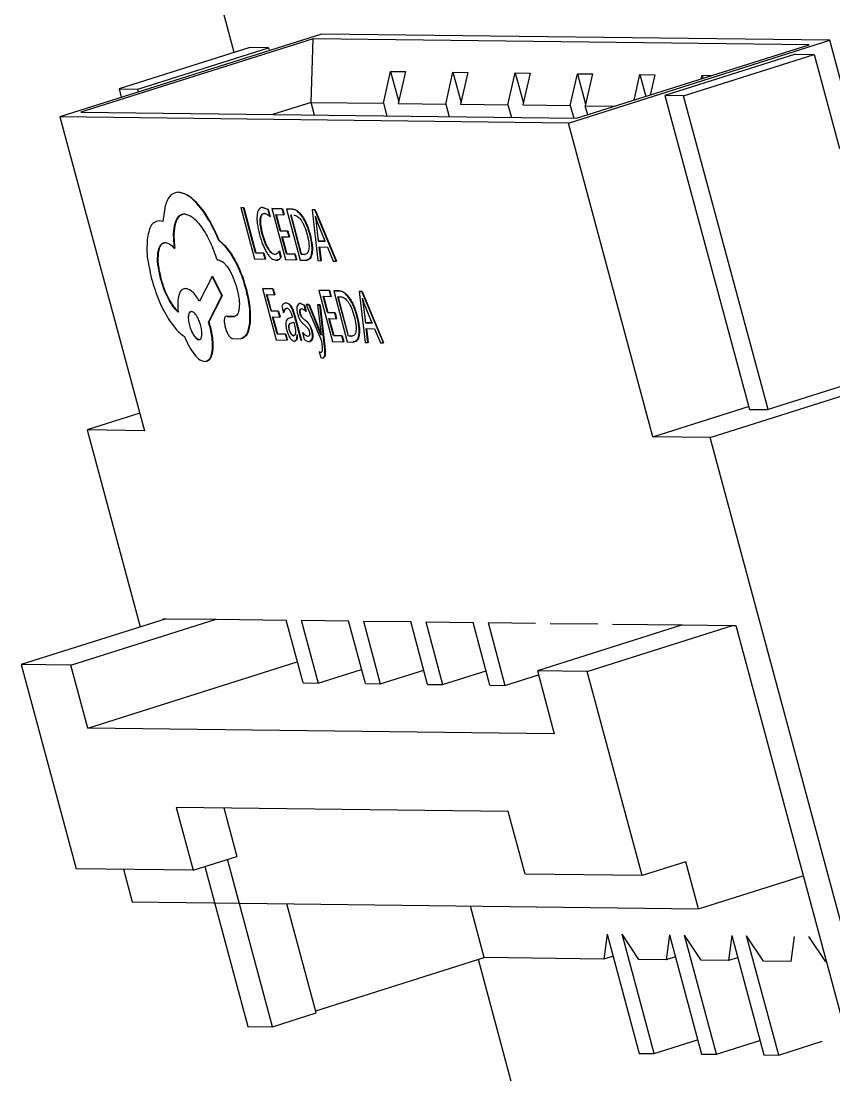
# Model space of a CAD drawing. Header units: millimetres. Extents: x 15 to 1184, y 5 to 836.
# Drawn here: x 780.755 to 783.24, y 644.748 to 647.97 of the extents above; entities that cross this region are included whole.
import ezdxf

# ---------------------------------------------------------------- set-up
doc = ezdxf.new("R2010")
doc.units = ezdxf.units.MM
doc.layers.get('0').update_dxf_attribs({"lineweight": 18})

msp = doc.modelspace()

# ---------------------------------------------------------------- linework, layer by layer
at = {"color": 7, "linetype": 'Continuous', "lineweight": 25}
for p, q in [((781.4068, 647.8744), (781.3441, 648.1073)), ((781.6731, 647.9305), (780.8741, 647.6774)), ((783.2271, 647.9115), (781.6731, 647.9305)), ((781.6478, 647.9162), (780.9375, 647.6913)), ((781.6418, 647.7214), (781.6478, 647.9162)), ((783.1637, 647.8977), (781.6478, 647.9162)), ((782.4281, 647.6584), (783.2271, 647.9115)), ((782.4534, 647.6727), (783.1637, 647.8977)), ((783.3069, 647.615), (783.2271, 647.9115)), ((781.4543, 647.8894), (781.0547, 647.7628)), ((781.1119, 647.7621), (781.5114, 647.8887)), ((781.5114, 647.8887), (781.4543, 647.8894)), ((781.5114, 647.8887), (781.5137, 647.88)), ((783.1225, 647.869), (782.723, 647.7425)), ((782.7801, 647.7418), (783.1796, 647.8683)), ((783.1225, 647.869), (783.1796, 647.8683)), ((783.1796, 647.8683), (783.2571, 647.5804)), ((781.8627, 647.7187), (781.8848, 647.8159)), ((781.8848, 647.8159), (781.9305, 647.8154)), ((781.8848, 647.8159), (781.9096, 647.7235)), ((781.9305, 647.8154), (781.9084, 647.7182)), ((782.0532, 647.7164), (782.0752, 647.8136)), ((782.0752, 647.8136), (782.1209, 647.813)), ((782.0752, 647.8136), (782.1001, 647.7211)), ((782.1209, 647.813), (782.0989, 647.7159)), ((782.2436, 647.7141), (782.2656, 647.8113)), ((782.2656, 647.8113), (782.3113, 647.8107)), ((782.2656, 647.8113), (782.2905, 647.7188)), ((782.3113, 647.8107), (782.2893, 647.7135)), ((782.4341, 647.7118), (782.4561, 647.8089)), ((782.4561, 647.8089), (782.5018, 647.8084)), ((782.4561, 647.8089), (782.481, 647.7165)), ((782.5018, 647.8084), (782.4798, 647.7112)), ((782.6288, 647.7283), (782.6465, 647.8066)), ((782.6465, 647.8066), (782.6922, 647.806)), ((782.6465, 647.8066), (782.6646, 647.7396)), ((782.6922, 647.806), (782.6781, 647.7439)), ((782.8345, 647.7934), (782.837, 647.8043)), ((782.837, 647.8043), (782.8675, 647.8039)), ((782.837, 647.8043), (782.8395, 647.795)), ((781.0547, 647.7628), (781.1119, 647.7621)), ((781.0547, 647.7628), (781.0617, 647.7369)), ((781.1142, 647.7535), (781.1119, 647.7621)), ((782.7801, 647.7418), (782.723, 647.7425)), ((782.723, 647.7425), (782.9813, 646.7828)), ((783.0385, 646.7821), (782.7801, 647.7418)), ((781.6418, 647.7214), (781.5239, 647.6841)), ((781.6523, 647.6825), (781.6418, 647.7214)), ((781.6418, 647.7214), (781.8627, 647.7187)), ((781.8627, 647.7187), (781.8732, 647.6798)), ((781.9084, 647.7182), (782.0532, 647.7164)), ((782.0532, 647.7164), (782.0637, 647.6775)), ((782.0989, 647.7159), (782.2436, 647.7141)), ((782.2436, 647.7141), (782.2541, 647.6752)), ((782.2893, 647.7135), (782.4341, 647.7118)), ((782.4341, 647.7118), (782.4445, 647.6728)), ((782.4872, 647.6834), (782.4798, 647.7112)), ((782.4798, 647.7112), (782.5714, 647.7101)), ((780.8741, 647.6774), (781.1324, 646.7178)), ((782.4281, 647.6584), (780.8741, 647.6774)), ((780.9375, 647.6913), (782.4534, 647.6727)), ((782.6864, 646.6988), (782.4281, 647.6584)), ((781.237, 647.4469), (781.2379, 647.4472)), ((781.1955, 647.4052), (781.189, 647.357)), ((781.3126, 647.3874), (781.3135, 647.3877)), ((781.4271, 647.3997), (781.428, 647.4)), ((781.4271, 647.3997), (781.4687, 647.2436)), ((781.4352, 647.3994), (781.4271, 647.3997)), ((781.428, 647.4), (781.4361, 647.3997)), ((781.4352, 647.3994), (781.4361, 647.3997)), ((781.472, 647.2611), (781.4352, 647.3994)), ((781.4361, 647.3997), (781.4729, 647.2614)), ((781.4937, 647.4003), (781.4946, 647.4006)), ((781.5101, 647.3935), (781.4937, 647.4003)), ((781.4946, 647.4006), (781.511, 647.3938)), ((781.4986, 647.3821), (781.4995, 647.3824)), ((781.5101, 647.3935), (781.511, 647.3938)), ((781.5158, 647.3724), (781.5101, 647.3935)), ((781.511, 647.3938), (781.5166, 647.3727)), ((781.5216, 647.3969), (781.5225, 647.3971)), ((781.5216, 647.3969), (781.5632, 647.2407)), ((781.5537, 647.3959), (781.5216, 647.3969)), ((781.5225, 647.3971), (781.5546, 647.3962)), ((781.5344, 647.3787), (781.5585, 647.3779)), ((781.5477, 647.3287), (781.5344, 647.3787)), ((781.5353, 647.3789), (781.5486, 647.329)), ((781.5537, 647.3959), (781.5546, 647.3962)), ((781.5585, 647.3779), (781.5537, 647.3959)), ((781.5546, 647.3962), (781.5594, 647.3782)), ((781.5585, 647.3779), (781.5594, 647.3782)), ((781.5669, 647.3955), (781.5677, 647.3958)), ((781.5669, 647.3955), (781.6085, 647.2394)), ((781.5846, 647.395), (781.5669, 647.3955)), ((781.5677, 647.3958), (781.5855, 647.3953)), ((781.5846, 647.395), (781.5855, 647.3953)), ((781.6447, 647.3932), (781.6456, 647.3935)), ((781.6447, 647.3932), (781.6626, 647.2378)), ((781.6533, 647.3929), (781.6447, 647.3932)), ((781.6456, 647.3935), (781.6542, 647.3932)), ((781.6542, 647.3932), (781.6533, 647.3929)), ((781.7186, 647.2361), (781.6533, 647.3929)), ((781.6542, 647.3932), (781.7195, 647.2364)), ((781.189, 647.357), (781.1782, 647.3595)), ((781.4863, 647.3653), (781.4872, 647.3656)), ((781.5158, 647.3724), (781.5166, 647.3727)), ((781.6117, 647.2569), (781.5797, 647.3773)), ((781.6126, 647.2572), (781.5806, 647.3776)), ((781.6137, 647.3736), (781.6146, 647.3739)), ((781.6541, 647.3731), (781.6581, 647.3621)), ((781.6541, 647.3731), (781.656, 647.3622)), ((781.6569, 647.3625), (781.655, 647.3734)), ((781.6569, 647.3625), (781.656, 647.3622)), ((781.656, 647.3622), (781.6639, 647.2976)), ((781.6648, 647.2979), (781.6569, 647.3625)), ((781.6848, 647.297), (781.6581, 647.3621)), ((781.4922, 647.3186), (781.4931, 647.3188)), ((781.5477, 647.3287), (781.5486, 647.329)), ((781.57, 647.328), (781.5477, 647.3287)), ((781.5486, 647.329), (781.5709, 647.3283)), ((781.57, 647.328), (781.5709, 647.3283)), ((781.5748, 647.3101), (781.57, 647.328)), ((781.5709, 647.3283), (781.5757, 647.3104)), ((781.6378, 647.3179), (781.6387, 647.3182)), ((781.3608, 647.2993), (781.3599, 647.299)), ((781.5525, 647.3108), (781.5748, 647.3101)), ((781.5665, 647.2583), (781.5525, 647.3108)), ((781.5534, 647.3111), (781.5674, 647.2586)), ((781.5748, 647.3101), (781.5757, 647.3104)), ((781.6648, 647.2979), (781.6639, 647.2976)), ((781.6639, 647.2976), (781.6848, 647.297)), ((781.6857, 647.2972), (781.6648, 647.2979)), ((781.2243, 647.2755), (781.2252, 647.2758)), ((781.472, 647.2611), (781.4729, 647.2614)), ((781.4968, 647.2604), (781.472, 647.2611)), ((781.4729, 647.2614), (781.4977, 647.2607)), ((781.4977, 647.2607), (781.4968, 647.2604)), ((781.5016, 647.2426), (781.4968, 647.2604)), ((781.4977, 647.2607), (781.5025, 647.2429)), ((781.5102, 647.2738), (781.5111, 647.2741)), ((781.5306, 647.2569), (781.5315, 647.2572)), ((781.5439, 647.2669), (781.5448, 647.2672)), ((781.549, 647.2476), (781.5439, 647.2669)), ((781.5448, 647.2672), (781.5499, 647.2479)), ((781.5665, 647.2583), (781.5674, 647.2586)), ((781.5919, 647.2575), (781.5665, 647.2583)), ((781.5674, 647.2586), (781.5928, 647.2578)), ((781.5928, 647.2578), (781.5919, 647.2575)), ((781.5967, 647.2397), (781.5919, 647.2575)), ((781.5928, 647.2578), (781.5976, 647.24)), ((781.6126, 647.2572), (781.6117, 647.2569)), ((781.6208, 647.2567), (781.6117, 647.2569)), ((781.6217, 647.2569), (781.6126, 647.2572)), ((781.6208, 647.2567), (781.6217, 647.2569)), ((781.6439, 647.26), (781.6448, 647.2603)), ((781.6661, 647.28), (781.692, 647.2792)), ((781.6715, 647.2375), (781.6661, 647.28)), ((781.667, 647.2803), (781.6724, 647.2378)), ((781.692, 647.2792), (781.7097, 647.2363)), ((781.3542, 647.2397), (781.3577, 647.2396)), ((781.4687, 647.2436), (781.5016, 647.2426)), ((781.5016, 647.2426), (781.5025, 647.2429)), ((781.5499, 647.2479), (781.549, 647.2476)), ((781.5632, 647.2407), (781.5967, 647.2397)), ((781.5967, 647.2397), (781.5976, 647.24)), ((781.6085, 647.2394), (781.6256, 647.2389)), ((781.6626, 647.2378), (781.6715, 647.2375)), ((781.6715, 647.2375), (781.6724, 647.2378)), ((781.7097, 647.2363), (781.7186, 647.2361)), ((781.7186, 647.2361), (781.7195, 647.2364)), ((781.3394, 647.1895), (781.3008, 647.1136)), ((781.3394, 647.1895), (781.3403, 647.1898)), ((781.3688, 647.1303), (781.3394, 647.1895)), ((781.3403, 647.1898), (781.3697, 647.1305)), ((781.1817, 647.1832), (781.1826, 647.1835)), ((781.4425, 647.1523), (781.4434, 647.1526)), ((781.4931, 647.152), (781.494, 647.1523)), ((781.494, 647.1523), (781.5261, 647.1513)), ((781.3287, 647.05), (781.3688, 647.1303)), ((781.3697, 647.1305), (781.3296, 647.0503)), ((781.3688, 647.1303), (781.3697, 647.1305)), ((781.4931, 647.152), (781.5347, 646.9959)), ((781.5252, 647.1511), (781.4931, 647.152)), ((781.5059, 647.1338), (781.53, 647.1331)), ((781.5193, 647.0838), (781.5059, 647.1338)), ((781.5068, 647.1341), (781.5201, 647.0841)), ((781.5252, 647.1511), (781.5261, 647.1513)), ((781.53, 647.1331), (781.5252, 647.1511)), ((781.5261, 647.1513), (781.5309, 647.1334)), ((781.53, 647.1331), (781.5309, 647.1334)), ((781.6656, 647.1468), (781.6665, 647.1471)), ((781.6656, 647.1468), (781.7072, 646.9907)), ((781.6976, 647.1459), (781.6656, 647.1468)), ((781.6665, 647.1471), (781.6985, 647.1462)), ((781.6784, 647.1286), (781.7024, 647.1279)), ((781.6917, 647.0787), (781.6784, 647.1286)), ((781.6793, 647.1289), (781.6926, 647.079)), ((781.6976, 647.1459), (781.6985, 647.1462)), ((781.7024, 647.1279), (781.6976, 647.1459)), ((781.6985, 647.1462), (781.7033, 647.1282)), ((781.7024, 647.1279), (781.7033, 647.1282)), ((781.7108, 647.1455), (781.7117, 647.1458)), ((781.7108, 647.1455), (781.7524, 646.9894)), ((781.7286, 647.145), (781.7108, 647.1455)), ((781.7117, 647.1458), (781.7295, 647.1452)), ((781.7236, 647.1273), (781.733, 647.127)), ((781.7557, 647.0069), (781.7236, 647.1273)), ((781.7566, 647.0072), (781.7245, 647.1276)), ((781.7286, 647.145), (781.7295, 647.1452)), ((781.7576, 647.1236), (781.7585, 647.1239)), ((781.7887, 647.1432), (781.7896, 647.1434)), ((781.7887, 647.1432), (781.8066, 646.9877)), ((781.7973, 647.1429), (781.7887, 647.1432)), ((781.7896, 647.1434), (781.7982, 647.1432)), ((781.7982, 647.1432), (781.7973, 647.1429)), ((781.8626, 646.9861), (781.7973, 647.1429)), ((781.798, 647.1231), (781.8021, 647.1121)), ((781.798, 647.1231), (781.7999, 647.1122)), ((781.7982, 647.1432), (781.8635, 646.9864)), ((781.8008, 647.1125), (781.7989, 647.1234)), ((781.5524, 647.0982), (781.5575, 647.0792)), ((781.5649, 647.1081), (781.5658, 647.1084)), ((781.5684, 647.0923), (781.5693, 647.0926)), ((781.609, 647.1068), (781.6098, 647.1071)), ((781.6208, 647.1016), (781.609, 647.1068)), ((781.6098, 647.1071), (781.6217, 647.1018)), ((781.6124, 647.091), (781.6133, 647.0912)), ((781.6208, 647.1016), (781.6217, 647.1018)), ((781.6259, 647.0826), (781.6208, 647.1016)), ((781.6217, 647.1018), (781.6268, 647.0828)), ((781.6264, 647.1038), (781.6272, 647.104)), ((781.6264, 647.1038), (781.6734, 646.992)), ((781.6351, 647.1035), (781.6264, 647.1038)), ((781.6272, 647.104), (781.636, 647.1038)), ((781.6351, 647.1035), (781.636, 647.1038)), ((781.669, 647.0193), (781.6351, 647.1035)), ((781.636, 647.1038), (781.6699, 647.0196)), ((781.6619, 647.103), (781.661, 647.1027)), ((781.661, 647.1027), (781.6712, 647.0191)), ((781.669, 647.1025), (781.661, 647.1027)), ((781.6619, 647.103), (781.6699, 647.1028)), ((781.669, 647.1025), (781.6699, 647.1028)), ((781.6831, 646.9747), (781.669, 647.1025)), ((781.6699, 647.1028), (781.6839, 646.975)), ((781.8008, 647.1125), (781.7999, 647.1122)), ((781.7999, 647.1122), (781.8079, 647.0476)), ((781.8088, 647.0479), (781.8008, 647.1125)), ((781.8288, 647.0469), (781.8021, 647.1121)), ((781.2758, 647.0824), (781.2766, 647.0827)), ((781.3836, 647.0682), (781.3845, 647.0684)), ((781.3866, 647.067), (781.3836, 647.0682)), ((781.3845, 647.0684), (781.3875, 647.0672)), ((781.3866, 647.067), (781.3875, 647.0672)), ((781.4065, 647.0664), (781.3866, 647.067)), ((781.3875, 647.0672), (781.4074, 647.0666)), ((781.4065, 647.0664), (781.4074, 647.0666)), ((781.5193, 647.0838), (781.5201, 647.0841)), ((781.5415, 647.0832), (781.5193, 647.0838)), ((781.5201, 647.0841), (781.5424, 647.0835)), ((781.524, 647.066), (781.5463, 647.0653)), ((781.538, 647.0134), (781.524, 647.066)), ((781.5249, 647.0663), (781.5389, 647.0137)), ((781.5415, 647.0832), (781.5424, 647.0835)), ((781.5463, 647.0653), (781.5415, 647.0832)), ((781.5424, 647.0835), (781.5472, 647.0656)), ((781.5463, 647.0653), (781.5472, 647.0656)), ((781.5575, 647.0792), (781.5583, 647.0795)), ((781.5847, 647.0647), (781.5728, 647.0605)), ((781.5923, 647.0653), (781.5932, 647.0656)), ((781.6114, 646.9936), (781.5923, 647.0653)), ((781.5932, 647.0656), (781.6123, 646.9939)), ((781.6074, 647.087), (781.6083, 647.0873)), ((781.6079, 647.0762), (781.6088, 647.0765)), ((781.6225, 647.056), (781.6124, 647.0658)), ((781.6259, 647.0826), (781.6268, 647.0828)), ((781.6917, 647.0787), (781.6926, 647.079)), ((781.714, 647.078), (781.6917, 647.0787)), ((781.6926, 647.079), (781.7149, 647.0783)), ((781.6965, 647.0608), (781.7187, 647.0601)), ((781.7105, 647.0083), (781.6965, 647.0608)), ((781.6974, 647.0611), (781.7113, 647.0086)), ((781.714, 647.078), (781.7149, 647.0783)), ((781.7187, 647.0601), (781.714, 647.078)), ((781.7149, 647.0783), (781.7196, 647.0604)), ((781.7187, 647.0601), (781.7196, 647.0604)), ((781.7818, 647.0679), (781.7827, 647.0682)), ((781.3287, 647.05), (781.3296, 647.0503)), ((781.3317, 647.0389), (781.3287, 647.05)), ((781.3296, 647.0503), (781.3326, 647.0392)), ((781.3317, 647.0389), (781.3326, 647.0392)), ((781.4542, 647.0473), (781.4551, 647.0476)), ((781.5735, 647.0399), (781.5744, 647.0402)), ((781.5761, 647.0262), (781.5752, 647.0259)), ((781.5792, 647.0466), (781.5887, 647.0498)), ((781.5792, 647.0466), (781.5801, 647.0469)), ((781.5801, 647.0469), (781.5887, 647.0498)), ((781.5887, 647.0498), (781.5915, 647.0391)), ((781.6208, 647.0419), (781.6316, 647.0317)), ((781.6364, 647.0412), (781.6373, 647.0415)), ((781.8088, 647.0479), (781.8079, 647.0476)), ((781.8079, 647.0476), (781.8288, 647.0469)), ((781.8297, 647.0472), (781.8088, 647.0479)), ((781.81, 647.03), (781.836, 647.0292)), ((781.8154, 646.9875), (781.81, 647.03)), ((781.8109, 647.0303), (781.8163, 646.9878)), ((781.836, 647.0292), (781.8537, 646.9863)), ((781.2997, 646.9961), (781.2988, 646.9958)), ((781.4011, 646.9994), (781.4272, 646.9986)), ((781.5347, 646.9959), (781.5682, 646.9949)), ((781.538, 647.0134), (781.5389, 647.0137)), ((781.5635, 647.0127), (781.538, 647.0134)), ((781.5389, 647.0137), (781.5644, 647.013)), ((781.5644, 647.013), (781.5635, 647.0127)), ((781.5682, 646.9949), (781.5635, 647.0127)), ((781.5644, 647.013), (781.5691, 646.9952)), ((781.5682, 646.9949), (781.5691, 646.9952)), ((781.5809, 647.0128), (781.5818, 647.0131)), ((781.5882, 647.0076), (781.5891, 647.0079)), ((781.5905, 646.9916), (781.5914, 646.9919)), ((781.6114, 646.9936), (781.6123, 646.9939)), ((781.6164, 647.0177), (781.6155, 647.0174)), ((781.6155, 647.0174), (781.6209, 646.9972)), ((781.6312, 647.0062), (781.6321, 647.0065)), ((781.6439, 647.0227), (781.6448, 647.023)), ((781.6453, 646.9988), (781.6462, 646.999)), ((781.669, 647.0193), (781.6699, 647.0196)), ((781.6724, 647.0101), (781.669, 647.0193)), ((781.6699, 647.0196), (781.6733, 647.0104)), ((781.6712, 647.0191), (781.6726, 647.0101)), ((781.6734, 646.992), (781.6754, 646.9718)), ((781.7105, 647.0083), (781.7113, 647.0086)), ((781.7359, 647.0075), (781.7105, 647.0083)), ((781.7113, 647.0086), (781.7368, 647.0078)), ((781.7368, 647.0078), (781.7359, 647.0075)), ((781.7406, 646.9897), (781.7359, 647.0075)), ((781.7368, 647.0078), (781.7415, 646.99)), ((781.7566, 647.0072), (781.7557, 647.0069)), ((781.7647, 647.0067), (781.7557, 647.0069)), ((781.7656, 647.0069), (781.7566, 647.0072)), ((781.7647, 647.0067), (781.7656, 647.0069)), ((781.7879, 647.01), (781.7888, 647.0103)), ((781.6831, 646.9747), (781.6839, 646.975)), ((781.7072, 646.9907), (781.7406, 646.9897)), ((781.7406, 646.9897), (781.7415, 646.99)), ((781.7524, 646.9894), (781.7695, 646.9889)), ((781.8066, 646.9877), (781.8154, 646.9875)), ((781.8154, 646.9875), (781.8163, 646.9878)), ((781.8537, 646.9863), (781.8626, 646.9861)), ((781.8626, 646.9861), (781.8635, 646.9864)), ((781.6716, 646.9563), (781.6666, 646.9587)), ((781.6666, 646.9587), (781.6712, 646.9413)), ((781.6712, 646.9413), (781.6767, 646.9395)), ((781.6783, 646.9397), (781.6792, 646.94)), ((782.8616, 646.6967), (783.6607, 646.9498)), ((783.438, 646.9087), (783.0385, 646.7821)), ((781.1181, 646.7709), (780.9572, 646.7199)), ((782.6864, 646.6988), (782.979, 646.7915)), ((782.9813, 646.7828), (783.0385, 646.7821)), ((780.9572, 646.7199), (781.1193, 646.1178)), ((781.1324, 646.7178), (780.9572, 646.7199)), ((782.8616, 646.6967), (782.6864, 646.6988)), ((783.3525, 644.8734), (782.8616, 646.6967)), ((781.1993, 646.1431), (780.7554, 646.0025)), ((780.9077, 646.0006), (781.3516, 646.1412)), ((781.1884, 646.1432), (781.1993, 646.1431)), ((781.1993, 646.1431), (781.3516, 646.1412)), ((781.3516, 646.1412), (781.5655, 646.1386)), ((781.6171, 645.9467), (781.5655, 646.1386)), ((781.6112, 646.1381), (781.7559, 646.1363)), ((781.6112, 646.1381), (781.6629, 645.9461)), ((781.8076, 645.9444), (781.7559, 646.1363)), ((781.8016, 646.1357), (781.9464, 646.134)), ((781.8016, 646.1357), (781.8533, 645.9438)), ((781.998, 645.942), (781.9464, 646.134)), ((781.9921, 646.1334), (782.1368, 646.1316)), ((781.9921, 646.1334), (782.0437, 645.9415)), ((782.1885, 645.9397), (782.1368, 646.1316)), ((782.1825, 646.1311), (782.3272, 646.1293)), ((782.1825, 646.1311), (782.2342, 645.9392)), ((782.7772, 646.1238), (782.3333, 645.9832)), ((782.3729, 646.1288), (782.5177, 646.127)), ((782.4857, 645.9813), (782.9296, 646.122)), ((782.5634, 646.1264), (782.7772, 646.1238)), ((782.7772, 646.1238), (782.9296, 646.122)), ((782.9296, 646.122), (782.9405, 646.1218)), ((782.9405, 646.1218), (783.2763, 644.8743)), ((780.7554, 646.0025), (780.9233, 645.3787)), ((780.9077, 646.0006), (780.7554, 646.0025)), ((780.9594, 645.8087), (780.9077, 646.0006)), ((780.9594, 645.8087), (781.5997, 646.0115)), ((781.6629, 645.9461), (781.7958, 645.9882)), ((781.8533, 645.9438), (781.9862, 645.9859)), ((782.0437, 645.9415), (782.1767, 645.9836)), ((782.2342, 645.9392), (782.3365, 645.9716)), ((782.4857, 645.9813), (782.3333, 645.9832)), ((782.3333, 645.9832), (782.385, 645.7913)), ((782.6536, 645.3576), (782.4857, 645.9813)), ((781.6171, 645.9467), (781.6629, 645.9461)), ((781.8076, 645.9444), (781.8533, 645.9438)), ((781.998, 645.942), (782.0437, 645.9415)), ((782.1885, 645.9397), (782.2342, 645.9392)), ((782.385, 645.7913), (780.9594, 645.8087)), ((782.2439, 645.5539), (781.2296, 645.5663)), ((781.2296, 645.5663), (781.2813, 645.3743)), ((781.3746, 645.5645), (781.4145, 645.4165)), ((782.2956, 645.362), (782.2439, 645.5539)), ((781.2813, 645.3743), (781.4145, 645.4165)), ((781.3165, 645.3855), (781.4481, 644.8966)), ((781.5242, 644.8957), (781.3864, 645.4076)), ((782.7868, 645.3998), (782.6536, 645.3576)), ((782.8255, 645.2558), (782.7868, 645.3998)), ((781.2813, 645.3743), (780.9233, 645.3787)), ((781.0683, 645.377), (781.0952, 645.277)), ((782.6536, 645.3576), (782.2956, 645.362)), ((782.8255, 645.2558), (783.1462, 645.3574)), ((781.0952, 645.277), (782.8255, 645.2558)), ((781.6574, 644.9379), (781.5677, 645.2712)), ((782.1711, 645.1069), (782.1287, 645.2643)), ((782.5465, 645.1788), (782.5367, 645.1024)), ((782.5465, 645.1788), (782.6447, 644.8141)), ((782.6433, 645.1011), (782.5922, 645.1782)), ((782.6904, 644.8136), (782.5922, 645.1782)), ((782.7369, 645.1765), (782.7271, 645.1001)), ((782.7369, 645.1765), (782.8351, 644.8118)), ((782.8338, 645.0988), (782.7826, 645.1759)), ((782.8808, 644.8113), (782.7826, 645.1759)), ((782.9274, 645.1741), (782.9176, 645.0977)), ((782.9274, 645.1741), (783.0255, 644.8095)), ((783.0242, 645.0964), (782.9731, 645.1736)), ((783.0713, 644.8089), (782.9731, 645.1736)), ((783.1178, 645.1718), (783.108, 645.0954)), ((783.2147, 645.0941), (783.1635, 645.1713)), ((781.6559, 644.9437), (782.1711, 645.1069)), ((783.1174, 641.52), (782.1533, 645.1013)), ((782.5367, 645.1024), (782.1711, 645.1069)), ((782.5647, 645.1113), (782.5367, 645.1024)), ((782.7271, 645.1001), (782.6433, 645.1011)), ((782.7551, 645.1089), (782.7271, 645.1001)), ((782.9176, 645.0977), (782.8338, 645.0988)), ((782.9456, 645.1066), (782.9176, 645.0977)), ((783.108, 645.0954), (783.0242, 645.0964)), ((781.5242, 644.8957), (781.6574, 644.9379)), ((781.4481, 644.8966), (781.5242, 644.8957)), ((782.6904, 644.8136), (782.8233, 644.8557)), ((782.8808, 644.8113), (783.0137, 644.8534)), ((783.0713, 644.8089), (783.2042, 644.851)), ((782.6447, 644.8141), (782.6904, 644.8136)), ((782.8351, 644.8118), (782.8808, 644.8113)), ((783.0255, 644.8095), (783.0713, 644.8089))]:
    msp.add_line(p, q, dxfattribs=at)
for points, knots in [([(781.237, 647.4469), (781.2281, 647.4454), (781.21, 647.4422), (781.2003, 647.4176), (781.1955, 647.4052)], [0, 0, 0, 0, 0.03134778, 0.06314288, 0.06314288, 0.06314288, 0.06314288]), ([(781.3126, 647.3874), (781.2991, 647.4045), (781.2723, 647.4384), (781.2487, 647.4441), (781.237, 647.4469)], [0, 0, 0, 0, 0.04993185, 0.09871986, 0.09871986, 0.09871986, 0.09871986]), ([(781.2379, 647.4472), (781.2496, 647.4444), (781.2732, 647.4386), (781.3, 647.4048), (781.3135, 647.3877)], [0, 0, 0, 0, 0.04880247, 0.09871868, 0.09871868, 0.09871868, 0.09871868]), ([(781.2243, 647.2755), (781.2229, 647.2904), (781.2201, 647.3199), (781.2254, 647.3535), (781.2365, 647.3768), (781.249, 647.3791), (781.2552, 647.3803)], [0, 0, 0, 0, 0.0298624, 0.0594011, 0.08984, 0.1203975, 0.1203975, 0.1203975, 0.1203975]), ([(781.2561, 647.3806), (781.2499, 647.3794), (781.2374, 647.377), (781.2263, 647.3538), (781.221, 647.3202), (781.2238, 647.2907), (781.2252, 647.2758)], [0, 0, 0, 0, 0.0305575, 0.0609964, 0.0905351, 0.1203975, 0.1203975, 0.1203975, 0.1203975]), ([(781.2552, 647.3803), (781.2634, 647.3782), (781.2797, 647.3741), (781.3078, 647.3409), (781.3345, 647.2957), (781.3476, 647.2583), (781.3542, 647.2397)], [0, 0, 0, 0, 0.0448557, 0.089666, 0.1343912, 0.1785552, 0.1785552, 0.1785552, 0.1785552]), ([(781.3599, 647.299), (781.3528, 647.3152), (781.3382, 647.3483), (781.3213, 647.3742), (781.3126, 647.3874)], [0, 0, 0, 0, 0.0491776, 0.1004171, 0.1004171, 0.1004171, 0.1004171]), ([(781.3135, 647.3877), (781.3221, 647.3745), (781.3391, 647.3485), (781.3536, 647.3155), (781.3608, 647.2993)], [0, 0, 0, 0, 0.051226, 0.1004171, 0.1004171, 0.1004171, 0.1004171]), ([(781.4769, 647.378), (781.4766, 647.374), (781.476, 647.3661), (781.4774, 647.3461), (781.4814, 647.3292), (781.4841, 647.3176)], [0, 0, 0, 0, 0.01463332, 0.02930713, 0.06113996, 0.06113996, 0.06113996, 0.06113996]), ([(781.4937, 647.4003), (781.4896, 647.3995), (781.4836, 647.3982), (781.4788, 647.3884), (781.4775, 647.3815), (781.4769, 647.378)], [0, 0, 0, 0, 0.01557688, 0.02299612, 0.0305776, 0.0305776, 0.0305776, 0.0305776]), ([(781.4863, 647.3653), (781.4867, 647.3679), (781.4875, 647.3731), (781.4911, 647.3805), (781.4956, 647.3815), (781.4986, 647.3821)], [0, 0, 0, 0, 0.00565634, 0.01120098, 0.02291929, 0.02291929, 0.02291929, 0.02291929]), ([(781.4995, 647.3824), (781.4965, 647.3818), (781.492, 647.3808), (781.4884, 647.3734), (781.4876, 647.3682), (781.4872, 647.3656)], [0, 0, 0, 0, 0.01171831, 0.01726295, 0.02291929, 0.02291929, 0.02291929, 0.02291929]), ([(781.4986, 647.3821), (781.5013, 647.3817), (781.5066, 647.3808), (781.5128, 647.3752), (781.5158, 647.3724)], [0, 0, 0, 0, 0.01021094, 0.02011117, 0.02011117, 0.02011117, 0.02011117]), ([(781.6137, 647.3736), (781.6087, 647.3797), (781.5983, 647.3924), (781.5893, 647.3941), (781.5846, 647.395)], [0, 0, 0, 0, 0.01791676, 0.03713892, 0.03713892, 0.03713892, 0.03713892]), ([(781.5855, 647.3953), (781.5902, 647.3944), (781.5992, 647.3927), (781.6096, 647.38), (781.6146, 647.3739)], [0, 0, 0, 0, 0.01922216, 0.03713892, 0.03713892, 0.03713892, 0.03713892]), ([(781.1782, 647.3595), (781.1693, 647.3575), (781.1513, 647.3536), (781.1448, 647.3231), (781.1415, 647.3077)], [0, 0, 0, 0, 0.03438621, 0.06902191, 0.06902191, 0.06902191, 0.06902191]), ([(781.4922, 647.3186), (781.4901, 647.3275), (781.487, 647.3406), (781.4857, 647.3561), (781.4861, 647.3623), (781.4863, 647.3653)], [0, 0, 0, 0, 0.02495582, 0.036254, 0.04734196, 0.04734196, 0.04734196, 0.04734196]), ([(781.4872, 647.3656), (781.487, 647.3625), (781.4866, 647.3564), (781.4879, 647.3409), (781.491, 647.3278), (781.4931, 647.3188)], [0, 0, 0, 0, 0.01108797, 0.02238614, 0.04734196, 0.04734196, 0.04734196, 0.04734196]), ([(781.5891, 647.377), (781.5927, 647.3764), (781.5994, 647.3754), (781.6073, 647.3662), (781.611, 647.3618)], [0, 0, 0, 0, 0.01445065, 0.02746286, 0.02746286, 0.02746286, 0.02746286]), ([(781.611, 647.3618), (781.6127, 647.3591), (781.6163, 647.3536), (781.6232, 647.3389), (781.6269, 647.3263), (781.6295, 647.3176)], [0, 0, 0, 0, 0.0111783, 0.02255018, 0.04813995, 0.04813995, 0.04813995, 0.04813995]), ([(781.6378, 647.3179), (781.6362, 647.3234), (781.6332, 647.3341), (781.6274, 647.3492), (781.6208, 647.3628), (781.6161, 647.37), (781.6137, 647.3736)], [0, 0, 0, 0, 0.01624331, 0.03134706, 0.04600991, 0.06099232, 0.06099232, 0.06099232, 0.06099232]), ([(781.6146, 647.3739), (781.617, 647.3702), (781.6217, 647.363), (781.6283, 647.3495), (781.6341, 647.3344), (781.6371, 647.3237), (781.6387, 647.3182)], [0, 0, 0, 0, 0.01498241, 0.02964526, 0.04474902, 0.06099232, 0.06099232, 0.06099232, 0.06099232]), ([(781.4841, 647.3176), (781.4873, 647.3068), (781.4919, 647.2911), (781.5004, 647.2723), (781.5049, 647.2647), (781.5071, 647.2609)], [0, 0, 0, 0, 0.0321736, 0.0468676, 0.06138149, 0.06138149, 0.06138149, 0.06138149]), ([(781.5102, 647.2738), (781.5085, 647.2768), (781.505, 647.2828), (781.4984, 647.2977), (781.4947, 647.3101), (781.4922, 647.3186)], [0, 0, 0, 0, 0.01138271, 0.02295607, 0.04835681, 0.04835681, 0.04835681, 0.04835681]), ([(781.4931, 647.3188), (781.4956, 647.3104), (781.4993, 647.298), (781.5059, 647.2831), (781.5094, 647.2771), (781.5111, 647.2741)], [0, 0, 0, 0, 0.02540074, 0.03697409, 0.04835681, 0.04835681, 0.04835681, 0.04835681]), ([(781.6295, 647.3176), (781.6316, 647.3088), (781.6346, 647.2961), (781.6357, 647.2811), (781.6352, 647.2753), (781.635, 647.2724)], [0, 0, 0, 0, 0.02415638, 0.03505921, 0.04579491, 0.04579491, 0.04579491, 0.04579491]), ([(781.6439, 647.26), (781.6444, 647.2638), (781.6452, 647.2712), (781.6442, 647.2904), (781.6404, 647.3068), (781.6378, 647.3179)], [0, 0, 0, 0, 0.01429004, 0.02839707, 0.05859976, 0.05859976, 0.05859976, 0.05859976]), ([(781.6387, 647.3182), (781.6413, 647.307), (781.6451, 647.2907), (781.6461, 647.2715), (781.6452, 647.2641), (781.6448, 647.2603)], [0, 0, 0, 0, 0.03020269, 0.04430972, 0.05859976, 0.05859976, 0.05859976, 0.05859976]), ([(781.1415, 647.3077), (781.1403, 647.2896), (781.1379, 647.2532), (781.1489, 647.2056), (781.1544, 647.1818)], [0, 0, 0, 0, 0.0634864, 0.1272499, 0.1272499, 0.1272499, 0.1272499]), ([(781.1817, 647.1832), (781.1784, 647.1978), (781.1718, 647.2271), (781.1727, 647.2629), (781.1802, 647.2888), (781.191, 647.2915), (781.1964, 647.2929)], [0, 0, 0, 0, 0.0303265, 0.0605959, 0.0910281, 0.1211611, 0.1211611, 0.1211611, 0.1211611]), ([(781.1973, 647.2932), (781.1919, 647.2918), (781.1811, 647.2891), (781.1736, 647.2632), (781.1727, 647.2273), (781.1793, 647.1981), (781.1826, 647.1835)], [0, 0, 0, 0, 0.030133, 0.0605652, 0.0908346, 0.1211611, 0.1211611, 0.1211611, 0.1211611]), ([(781.1964, 647.2929), (781.2007, 647.292), (781.2094, 647.2903), (781.2193, 647.2805), (781.2243, 647.2755)], [0, 0, 0, 0, 0.01657206, 0.03354965, 0.03354965, 0.03354965, 0.03354965]), ([(781.4425, 647.1523), (781.4375, 647.1685), (781.4275, 647.201), (781.4061, 647.2441), (781.3829, 647.2799), (781.3675, 647.2926), (781.3599, 647.299)], [0, 0, 0, 0, 0.0425783, 0.085449, 0.1284427, 0.1709821, 0.1709821, 0.1709821, 0.1709821]), ([(781.3608, 647.2993), (781.3684, 647.2929), (781.3838, 647.2801), (781.407, 647.2444), (781.4284, 647.2013), (781.4384, 647.1688), (781.4434, 647.1526)], [0, 0, 0, 0, 0.0425395, 0.0855331, 0.1284038, 0.1709821, 0.1709821, 0.1709821, 0.1709821]), ([(781.5071, 647.2609), (781.5094, 647.2576), (781.5139, 647.251), (781.5235, 647.2414), (781.5299, 647.24), (781.5342, 647.239)], [0, 0, 0, 0, 0.00871055, 0.01735837, 0.03600886, 0.03600886, 0.03600886, 0.03600886]), ([(781.5306, 647.2569), (781.5274, 647.2577), (781.5226, 647.2589), (781.5154, 647.2662), (781.512, 647.2713), (781.5102, 647.2738)], [0, 0, 0, 0, 0.01390035, 0.02052842, 0.02732049, 0.02732049, 0.02732049, 0.02732049]), ([(781.5111, 647.2741), (781.5128, 647.2716), (781.5163, 647.2665), (781.5235, 647.2592), (781.5282, 647.258), (781.5315, 647.2572)], [0, 0, 0, 0, 0.00679197, 0.01342001, 0.02732052, 0.02732052, 0.02732052, 0.02732052]), ([(781.5439, 647.2669), (781.5422, 647.2639), (781.5389, 647.2577), (781.5334, 647.2572), (781.5306, 647.2569)], [0, 0, 0, 0, 0.00853323, 0.01771736, 0.01771736, 0.01771736, 0.01771736]), ([(781.635, 647.2724), (781.6345, 647.2699), (781.6334, 647.2649), (781.6292, 647.2579), (781.6242, 647.2572), (781.6208, 647.2567)], [0, 0, 0, 0, 0.00538547, 0.01092598, 0.02337974, 0.02337974, 0.02337974, 0.02337974]), ([(781.6256, 647.2389), (781.6299, 647.2396), (781.6363, 647.2407), (781.6417, 647.25), (781.6432, 647.2567), (781.6439, 647.26)], [0, 0, 0, 0, 0.01593175, 0.02332341, 0.03069934, 0.03069934, 0.03069934, 0.03069934]), ([(781.6448, 647.2603), (781.6441, 647.257), (781.6426, 647.2503), (781.6372, 647.241), (781.6308, 647.2399), (781.6265, 647.2391)], [0, 0, 0, 0, 0.00737593, 0.0147676, 0.03069934, 0.03069934, 0.03069934, 0.03069934]), ([(781.3577, 647.2396), (781.3626, 647.2384), (781.3698, 647.2365), (781.3808, 647.2251), (781.3916, 647.2102), (781.4048, 647.1861), (781.4118, 647.1633), (781.4153, 647.152)], [0, 0, 0, 0, 0.0273715, 0.0407461, 0.0546306, 0.0820263, 0.1090708, 0.1090708, 0.1090708, 0.1090708]), ([(781.5342, 647.239), (781.5373, 647.2391), (781.5432, 647.2394), (781.5472, 647.245), (781.549, 647.2476)], [0, 0, 0, 0, 0.0097163, 0.0180853, 0.0180853, 0.0180853, 0.0180853]), ([(781.5499, 647.2479), (781.5481, 647.2453), (781.5441, 647.2397), (781.5382, 647.2394), (781.5351, 647.2393)], [0, 0, 0, 0, 0.008369, 0.0180853, 0.0180853, 0.0180853, 0.0180853]), ([(781.1544, 647.1818), (781.1611, 647.1594), (781.1746, 647.1146), (781.195, 647.0784), (781.2052, 647.0603)], [0, 0, 0, 0, 0.0659468, 0.1321543, 0.1321543, 0.1321543, 0.1321543]), ([(781.2355, 647.0803), (781.2303, 647.0856), (781.2202, 647.096), (781.2051, 647.1212), (781.1915, 647.1506), (781.1849, 647.1724), (781.1817, 647.1832)], [0, 0, 0, 0, 0.0292113, 0.0580128, 0.0879264, 0.1174285, 0.1174285, 0.1174285, 0.1174285]), ([(781.1826, 647.1835), (781.1858, 647.1727), (781.1923, 647.1509), (781.206, 647.1214), (781.221, 647.0963), (781.2312, 647.0859), (781.2364, 647.0806)], [0, 0, 0, 0, 0.0295021, 0.0594157, 0.0882173, 0.1174285, 0.1174285, 0.1174285, 0.1174285]), ([(781.2576, 647.1523), (781.2532, 647.1515), (781.2446, 647.1499), (781.2369, 647.1335), (781.233, 647.1105), (781.2347, 647.0903), (781.2355, 647.0803)], [0, 0, 0, 0, 0.02099455, 0.04191468, 0.06255777, 0.08282437, 0.08282437, 0.08282437, 0.08282437]), ([(781.3008, 647.1136), (781.2971, 647.1194), (781.2897, 647.1309), (781.2784, 647.1431), (781.2675, 647.1508), (781.2609, 647.1518), (781.2576, 647.1523)], [0, 0, 0, 0, 0.01525984, 0.02987009, 0.04458446, 0.06014152, 0.06014152, 0.06014152, 0.06014152]), ([(781.4542, 647.0473), (781.4548, 647.0627), (781.4561, 647.0935), (781.447, 647.1327), (781.4425, 647.1523)], [0, 0, 0, 0, 0.0529383, 0.1060929, 0.1060929, 0.1060929, 0.1060929]), ([(781.4434, 647.1526), (781.4479, 647.133), (781.457, 647.0938), (781.4557, 647.063), (781.4551, 647.0476)], [0, 0, 0, 0, 0.053145, 0.1060926, 0.1060926, 0.1060926, 0.1060926]), ([(781.4153, 647.152), (781.4178, 647.141), (781.4228, 647.1193), (781.4227, 647.0919), (781.4178, 647.0716), (781.4103, 647.0681), (781.4065, 647.0664)], [0, 0, 0, 0, 0.02330721, 0.04621165, 0.06936888, 0.092347, 0.092347, 0.092347, 0.092347]), ([(781.7576, 647.1236), (781.7526, 647.1297), (781.7422, 647.1424), (781.7332, 647.1441), (781.7286, 647.145)], [0, 0, 0, 0, 0.01791676, 0.03713892, 0.03713892, 0.03713892, 0.03713892]), ([(781.7295, 647.1452), (781.7341, 647.1444), (781.7431, 647.1427), (781.7535, 647.13), (781.7585, 647.1239)], [0, 0, 0, 0, 0.01922216, 0.03713892, 0.03713892, 0.03713892, 0.03713892]), ([(781.733, 647.127), (781.7366, 647.1264), (781.7434, 647.1253), (781.7512, 647.1161), (781.7549, 647.1118)], [0, 0, 0, 0, 0.01445065, 0.02746286, 0.02746286, 0.02746286, 0.02746286]), ([(781.7818, 647.0679), (781.7802, 647.0734), (781.7772, 647.0841), (781.7713, 647.0992), (781.7648, 647.1128), (781.76, 647.1199), (781.7576, 647.1236)], [0, 0, 0, 0, 0.01624331, 0.03134706, 0.04600991, 0.06099232, 0.06099232, 0.06099232, 0.06099232]), ([(781.7585, 647.1239), (781.7609, 647.1202), (781.7657, 647.113), (781.7722, 647.0995), (781.7781, 647.0844), (781.7811, 647.0737), (781.7827, 647.0682)], [0, 0, 0, 0, 0.01498241, 0.02964526, 0.04474902, 0.06099232, 0.06099232, 0.06099232, 0.06099232]), ([(781.5649, 647.1081), (781.5623, 647.1078), (781.5571, 647.1073), (781.5539, 647.1012), (781.5524, 647.0982)], [0, 0, 0, 0, 0.00880045, 0.01708273, 0.01708273, 0.01708273, 0.01708273]), ([(781.5575, 647.0792), (781.5586, 647.0831), (781.561, 647.0907), (781.566, 647.0917), (781.5684, 647.0923)], [0, 0, 0, 0, 0.00935829, 0.01836038, 0.01836038, 0.01836038, 0.01836038]), ([(781.5693, 647.0926), (781.5669, 647.092), (781.5619, 647.091), (781.5595, 647.0834), (781.5583, 647.0795)], [0, 0, 0, 0, 0.00900209, 0.01836038, 0.01836038, 0.01836038, 0.01836038]), ([(781.5923, 647.0653), (781.5905, 647.0716), (781.5879, 647.0806), (781.5833, 647.0912), (781.5799, 647.0974), (781.5763, 647.1022), (781.571, 647.1071), (781.5674, 647.1077), (781.5649, 647.1081)], [0, 0, 0, 0, 0.01494371, 0.02128297, 0.02720693, 0.0330609, 0.039202, 0.05346841, 0.05346841, 0.05346841, 0.05346841]), ([(781.5658, 647.1084), (781.5683, 647.108), (781.5719, 647.1074), (781.5772, 647.1025), (781.5808, 647.0977), (781.5842, 647.0915), (781.5888, 647.0809), (781.5914, 647.0719), (781.5932, 647.0656)], [0, 0, 0, 0, 0.01426641, 0.02040751, 0.02626148, 0.03218544, 0.03852469, 0.05346841, 0.05346841, 0.05346841, 0.05346841]), ([(781.5684, 647.0923), (781.5699, 647.0919), (781.5719, 647.0914), (781.575, 647.0883), (781.5771, 647.0851), (781.5792, 647.0812), (781.582, 647.0744), (781.5836, 647.0687), (781.5847, 647.0647)], [0, 0, 0, 0, 0.00834222, 0.01203169, 0.01565585, 0.0194366, 0.02357071, 0.033441, 0.033441, 0.033441, 0.033441]), ([(781.599, 647.0983), (781.5987, 647.0968), (781.5981, 647.0938), (781.598, 647.088), (781.5987, 647.0816), (781.5998, 647.077), (781.6003, 647.0747)], [0, 0, 0, 0, 0.00623228, 0.01208611, 0.01787032, 0.02390446, 0.02390446, 0.02390446, 0.02390446]), ([(781.609, 647.1068), (781.6068, 647.1065), (781.6026, 647.1059), (781.6002, 647.1008), (781.599, 647.0983)], [0, 0, 0, 0, 0.00728246, 0.01395911, 0.01395911, 0.01395911, 0.01395911]), ([(781.6074, 647.087), (781.608, 647.0881), (781.6092, 647.0906), (781.6113, 647.0908), (781.6124, 647.091)], [0, 0, 0, 0, 0.003187927, 0.006851793, 0.006851793, 0.006851793, 0.006851793]), ([(781.6124, 647.091), (781.6145, 647.0905), (781.6187, 647.0896), (781.6235, 647.0849), (781.6259, 647.0826)], [0, 0, 0, 0, 0.00819521, 0.01617262, 0.01617262, 0.01617262, 0.01617262]), ([(781.7549, 647.1118), (781.7567, 647.1091), (781.7603, 647.1036), (781.7672, 647.0889), (781.7709, 647.0763), (781.7735, 647.0676)], [0, 0, 0, 0, 0.0111783, 0.02255018, 0.04813995, 0.04813995, 0.04813995, 0.04813995]), ([(781.2052, 647.0603), (781.2136, 647.048), (781.2303, 647.0233), (781.2467, 647.0117), (781.2548, 647.0059)], [0, 0, 0, 0, 0.03706081, 0.07416096, 0.07416096, 0.07416096, 0.07416096]), ([(781.2758, 647.0824), (781.2737, 647.0818), (781.2696, 647.0806), (781.267, 647.0725), (781.2663, 647.0642), (781.2668, 647.0541), (781.269, 647.0426), (781.2724, 647.0312), (781.2767, 647.0201), (781.2819, 647.0105), (781.2873, 647.0031), (781.2927, 646.9975), (781.2964, 646.9965), (781.2988, 646.9958)], [0, 0, 0, 0, 0.0125388, 0.0251182, 0.0314671, 0.0376914, 0.0507914, 0.0571533, 0.0633815, 0.0764687, 0.0827232, 0.0888525, 0.1016951, 0.1016951, 0.1016951, 0.1016951]), ([(781.2997, 646.9961), (781.2973, 646.9968), (781.2936, 646.9978), (781.2882, 647.0033), (781.2828, 647.0108), (781.2776, 647.0204), (781.2733, 647.0315), (781.2699, 647.0429), (781.2677, 647.0544), (781.2672, 647.0644), (781.2679, 647.0728), (781.2704, 647.0809), (781.2746, 647.0821), (781.2766, 647.0827)], [0, 0, 0, 0, 0.0128426, 0.0189719, 0.0252264, 0.0383136, 0.0445418, 0.0509036, 0.0640037, 0.0702279, 0.0765769, 0.0891563, 0.1016951, 0.1016951, 0.1016951, 0.1016951]), ([(781.2988, 646.9958), (781.3009, 646.9964), (781.3051, 646.9976), (781.3076, 647.006), (781.3082, 647.0145), (781.3077, 647.0243), (781.3055, 647.0357), (781.3021, 647.047), (781.2979, 647.0581), (781.2927, 647.0677), (781.2873, 647.0751), (781.2818, 647.0807), (781.2782, 647.0817), (781.2758, 647.0824)], [0, 0, 0, 0, 0.0127987, 0.0255614, 0.0318167, 0.0379467, 0.0507906, 0.0571542, 0.0633835, 0.0764703, 0.0827255, 0.0888555, 0.1016995, 0.1016995, 0.1016995, 0.1016995]), ([(781.3836, 647.0682), (781.3819, 647.0677), (781.3794, 647.0671), (781.3774, 647.0627), (781.3763, 647.057), (781.3761, 647.0476), (781.3781, 647.0386), (781.3791, 647.0342)], [0, 0, 0, 0, 0.00955899, 0.01413311, 0.01881403, 0.02820449, 0.03754722, 0.03754722, 0.03754722, 0.03754722]), ([(781.5728, 647.0605), (781.5709, 647.0595), (781.5674, 647.0577), (781.5648, 647.0512), (781.5644, 647.0443), (781.5649, 647.0362), (781.5666, 647.0293), (781.5677, 647.0245)], [0, 0, 0, 0, 0.01148123, 0.02093052, 0.0253239, 0.02975641, 0.03949369, 0.03949369, 0.03949369, 0.03949369]), ([(781.6003, 647.0747), (781.6013, 647.0714), (781.6032, 647.0651), (781.6059, 647.0596), (781.6072, 647.057)], [0, 0, 0, 0, 0.00981916, 0.01904391, 0.01904391, 0.01904391, 0.01904391]), ([(781.6079, 647.0762), (781.6077, 647.0773), (781.6072, 647.0794), (781.6069, 647.0823), (781.6069, 647.0849), (781.6072, 647.0863), (781.6074, 647.087)], [0, 0, 0, 0, 0.0027334, 0.00536185, 0.0080391, 0.0109111, 0.0109111, 0.0109111, 0.0109111]), ([(781.6072, 647.057), (781.6091, 647.0543), (781.6137, 647.0478), (781.6181, 647.0441), (781.6208, 647.0419)], [0, 0, 0, 0, 0.00846217, 0.02033412, 0.02033412, 0.02033412, 0.02033412]), ([(781.6083, 647.0873), (781.6081, 647.0866), (781.6078, 647.0852), (781.6078, 647.0826), (781.6081, 647.0797), (781.6085, 647.0776), (781.6088, 647.0765)], [0, 0, 0, 0, 0.00287238, 0.00554982, 0.00817814, 0.01091099, 0.01091099, 0.01091099, 0.01091099]), ([(781.6124, 647.0658), (781.6119, 647.0665), (781.6111, 647.0679), (781.6094, 647.0713), (781.6085, 647.0742), (781.6079, 647.0762)], [0, 0, 0, 0, 0.00279104, 0.0055473, 0.01138743, 0.01138743, 0.01138743, 0.01138743]), ([(781.6088, 647.0765), (781.6094, 647.0745), (781.6103, 647.0716), (781.6119, 647.0682), (781.6128, 647.0668), (781.6133, 647.0661)], [0, 0, 0, 0, 0.00584013, 0.00859639, 0.01138743, 0.01138743, 0.01138743, 0.01138743]), ([(781.6364, 647.0412), (781.6344, 647.0439), (781.6297, 647.0503), (781.6251, 647.0539), (781.6225, 647.056)], [0, 0, 0, 0, 0.0087347, 0.02036139, 0.02036139, 0.02036139, 0.02036139]), ([(781.6234, 647.0563), (781.626, 647.0542), (781.6306, 647.0506), (781.6353, 647.0442), (781.6373, 647.0415)], [0, 0, 0, 0, 0.01162953, 0.02036147, 0.02036147, 0.02036147, 0.02036147]), ([(781.7735, 647.0676), (781.7756, 647.0588), (781.7786, 647.0461), (781.7797, 647.0311), (781.7792, 647.0253), (781.7789, 647.0224)], [0, 0, 0, 0, 0.02415638, 0.03505921, 0.04579491, 0.04579491, 0.04579491, 0.04579491]), ([(781.7879, 647.01), (781.7883, 647.0138), (781.7892, 647.0212), (781.7882, 647.0404), (781.7844, 647.0567), (781.7818, 647.0679)], [0, 0, 0, 0, 0.01429004, 0.02839707, 0.05859976, 0.05859976, 0.05859976, 0.05859976]), ([(781.7827, 647.0682), (781.7853, 647.057), (781.7891, 647.0406), (781.7901, 647.0215), (781.7892, 647.014), (781.7888, 647.0103)], [0, 0, 0, 0, 0.03020269, 0.04430972, 0.05859976, 0.05859976, 0.05859976, 0.05859976]), ([(781.317, 646.9292), (781.3224, 646.9305), (781.3333, 646.9331), (781.3407, 646.9593), (781.3415, 646.9952), (781.335, 647.0244), (781.3317, 647.0389)], [0, 0, 0, 0, 0.0303431, 0.060629, 0.0910778, 0.1212272, 0.1212272, 0.1212272, 0.1212272]), ([(781.3326, 647.0392), (781.3359, 647.0246), (781.3424, 646.9955), (781.3416, 646.9596), (781.3342, 646.9334), (781.3233, 646.9308), (781.3179, 646.9295)], [0, 0, 0, 0, 0.0301495, 0.0605983, 0.0908842, 0.1212272, 0.1212272, 0.1212272, 0.1212272]), ([(781.3791, 647.0342), (781.3804, 647.0298), (781.3831, 647.0211), (781.3891, 647.0101), (781.3954, 647.0018), (781.3992, 647.0002), (781.4011, 646.9994)], [0, 0, 0, 0, 0.01074961, 0.02123844, 0.03193966, 0.04243541, 0.04243541, 0.04243541, 0.04243541]), ([(781.4272, 646.9986), (781.4339, 647.0017), (781.4475, 647.0081), (781.4519, 647.0342), (781.4542, 647.0473)], [0, 0, 0, 0, 0.02931593, 0.05895811, 0.05895811, 0.05895811, 0.05895811]), ([(781.4551, 647.0476), (781.4528, 647.0345), (781.4484, 647.0084), (781.4348, 647.002), (781.4281, 646.9989)], [0, 0, 0, 0, 0.02963868, 0.05895699, 0.05895699, 0.05895699, 0.05895699]), ([(781.5677, 647.0245), (781.5691, 647.02), (781.5712, 647.0133), (781.5749, 647.0054), (781.5769, 647.0023), (781.5779, 647.0007)], [0, 0, 0, 0, 0.01344998, 0.01970778, 0.02598588, 0.02598588, 0.02598588, 0.02598588]), ([(781.5752, 647.0259), (781.5746, 647.0286), (781.5737, 647.0325), (781.5733, 647.0372), (781.5734, 647.039), (781.5735, 647.0399)], [0, 0, 0, 0, 0.00751118, 0.01090876, 0.01423491, 0.01423491, 0.01423491, 0.01423491]), ([(781.5735, 647.0399), (781.5741, 647.0414), (781.5754, 647.045), (781.5778, 647.046), (781.5792, 647.0466)], [0, 0, 0, 0, 0.003839774, 0.009152358, 0.009152358, 0.009152358, 0.009152358]), ([(781.5761, 647.0262), (781.5755, 647.0289), (781.5746, 647.0328), (781.5742, 647.0375), (781.5743, 647.0393), (781.5744, 647.0402)], [0, 0, 0, 0, 0.00751272, 0.0109099, 0.01423491, 0.01423491, 0.01423491, 0.01423491]), ([(781.5744, 647.0402), (781.575, 647.0417), (781.5763, 647.0453), (781.5787, 647.0463), (781.5801, 647.0469)], [0, 0, 0, 0, 0.003839774, 0.009152358, 0.009152358, 0.009152358, 0.009152358]), ([(781.5809, 647.0128), (781.5804, 647.0137), (781.5792, 647.0154), (781.5771, 647.0197), (781.576, 647.0234), (781.5752, 647.0259)], [0, 0, 0, 0, 0.00358843, 0.00707975, 0.01433511, 0.01433511, 0.01433511, 0.01433511]), ([(781.5818, 647.0131), (781.5812, 647.014), (781.5801, 647.0157), (781.578, 647.02), (781.5769, 647.0237), (781.5761, 647.0262)], [0, 0, 0, 0, 0.00358843, 0.00707975, 0.01433511, 0.01433511, 0.01433511, 0.01433511]), ([(781.5915, 647.0391), (781.5925, 647.0348), (781.5945, 647.0265), (781.5943, 647.0197), (781.5943, 647.0164)], [0, 0, 0, 0, 0.01178578, 0.02289695, 0.02289695, 0.02289695, 0.02289695]), ([(781.6316, 647.0317), (781.6321, 647.031), (781.633, 647.0295), (781.6344, 647.0269), (781.6355, 647.0241), (781.6361, 647.0221), (781.6364, 647.021)], [0, 0, 0, 0, 0.00303003, 0.00591595, 0.00878732, 0.0117756, 0.0117756, 0.0117756, 0.0117756]), ([(781.6439, 647.0227), (781.6429, 647.0262), (781.6409, 647.0329), (781.6379, 647.0385), (781.6364, 647.0412)], [0, 0, 0, 0, 0.01028233, 0.02003523, 0.02003523, 0.02003523, 0.02003523]), ([(781.6373, 647.0415), (781.6387, 647.0388), (781.6417, 647.0332), (781.6438, 647.0264), (781.6448, 647.023)], [0, 0, 0, 0, 0.00975196, 0.02003523, 0.02003523, 0.02003523, 0.02003523]), ([(781.2548, 647.0059), (781.2595, 646.9953), (781.2687, 646.9739), (781.2853, 646.9497), (781.3022, 646.9326), (781.3121, 646.9303), (781.317, 646.9292)], [0, 0, 0, 0, 0.0253908, 0.0506793, 0.0766409, 0.1024612, 0.1024612, 0.1024612, 0.1024612]), ([(781.5779, 647.0007), (781.58, 646.9982), (781.5845, 646.9928), (781.5884, 646.992), (781.5905, 646.9916)], [0, 0, 0, 0, 0.00754665, 0.0159759, 0.0159759, 0.0159759, 0.0159759]), ([(781.5882, 647.0076), (781.587, 647.0078), (781.5848, 647.0083), (781.5822, 647.0114), (781.5809, 647.0128)], [0, 0, 0, 0, 0.004845763, 0.009200614, 0.009200614, 0.009200614, 0.009200614]), ([(781.5891, 647.0079), (781.5879, 647.0081), (781.5856, 647.0086), (781.583, 647.0116), (781.5818, 647.0131)], [0, 0, 0, 0, 0.004845545, 0.00920058, 0.00920058, 0.00920058, 0.00920058]), ([(781.5943, 647.0164), (781.5937, 647.0139), (781.5927, 647.0088), (781.5897, 647.008), (781.5882, 647.0076)], [0, 0, 0, 0, 0.00572023, 0.01158152, 0.01158152, 0.01158152, 0.01158152]), ([(781.5905, 646.9916), (781.5918, 646.9918), (781.5944, 646.9922), (781.5972, 646.9961), (781.5988, 647.0024), (781.5988, 647.0081), (781.5988, 647.0111)], [0, 0, 0, 0, 0.00602931, 0.01166574, 0.01733215, 0.02344519, 0.02344519, 0.02344519, 0.02344519]), ([(781.5997, 647.0114), (781.5997, 647.0084), (781.5997, 647.0027), (781.5981, 646.9964), (781.5953, 646.9925), (781.5927, 646.9921), (781.5914, 646.9919)], [0, 0, 0, 0, 0.0061131, 0.01177954, 0.01741592, 0.02344512, 0.02344512, 0.02344512, 0.02344512]), ([(781.6312, 647.0062), (781.6288, 647.0069), (781.6239, 647.0082), (781.6184, 647.0143), (781.6155, 647.0174)], [0, 0, 0, 0, 0.00965056, 0.0196416, 0.0196416, 0.0196416, 0.0196416]), ([(781.6164, 647.0177), (781.6193, 647.0146), (781.6248, 647.0085), (781.6297, 647.0072), (781.6321, 647.0065)], [0, 0, 0, 0, 0.00999104, 0.0196416, 0.0196416, 0.0196416, 0.0196416]), ([(781.6209, 646.9972), (781.6233, 646.9953), (781.6282, 646.9913), (781.6325, 646.9906), (781.6347, 646.9903)], [0, 0, 0, 0, 0.00755118, 0.01570363, 0.01570363, 0.01570363, 0.01570363]), ([(781.6364, 647.021), (781.6367, 647.0198), (781.6372, 647.0176), (781.6375, 647.0144), (781.6375, 647.0118), (781.6368, 647.0088), (781.6348, 647.0065), (781.6325, 647.0063), (781.6312, 647.0062)], [0, 0, 0, 0, 0.00216353, 0.00415768, 0.00609598, 0.00810146, 0.01271793, 0.01863919, 0.01863919, 0.01863919, 0.01863919]), ([(781.6347, 646.9903), (781.6371, 646.9905), (781.6415, 646.9909), (781.6441, 646.9962), (781.6453, 646.9988)], [0, 0, 0, 0, 0.00763685, 0.01456518, 0.01456518, 0.01456518, 0.01456518]), ([(781.6462, 646.999), (781.645, 646.9965), (781.6424, 646.9912), (781.638, 646.9908), (781.6356, 646.9906)], [0, 0, 0, 0, 0.00692855, 0.01456504, 0.01456504, 0.01456504, 0.01456504]), ([(781.6453, 646.9988), (781.6457, 647.0003), (781.6463, 647.0032), (781.6463, 647.009), (781.6456, 647.0156), (781.6445, 647.0203), (781.6439, 647.0227)], [0, 0, 0, 0, 0.00621586, 0.01210758, 0.01800531, 0.02423826, 0.02423826, 0.02423826, 0.02423826]), ([(781.6448, 647.023), (781.6454, 647.0206), (781.6465, 647.0159), (781.6472, 647.0093), (781.6472, 647.0035), (781.6466, 647.0006), (781.6462, 646.999)], [0, 0, 0, 0, 0.0062325, 0.0121301, 0.01802198, 0.02423821, 0.02423821, 0.02423821, 0.02423821]), ([(781.7789, 647.0224), (781.7784, 647.0199), (781.7774, 647.0149), (781.7731, 647.0079), (781.7682, 647.0072), (781.7647, 647.0067)], [0, 0, 0, 0, 0.00538547, 0.01092598, 0.02337974, 0.02337974, 0.02337974, 0.02337974]), ([(781.7695, 646.9889), (781.7739, 646.9896), (781.7802, 646.9907), (781.7857, 647), (781.7872, 647.0067), (781.7879, 647.01)], [0, 0, 0, 0, 0.01593175, 0.02332341, 0.03069934, 0.03069934, 0.03069934, 0.03069934]), ([(781.7888, 647.0103), (781.788, 647.007), (781.7866, 647.0003), (781.7811, 646.991), (781.7748, 646.9899), (781.7704, 646.9891)], [0, 0, 0, 0, 0.00737593, 0.0147676, 0.03069934, 0.03069934, 0.03069934, 0.03069934]), ([(781.6754, 646.9718), (781.6756, 646.9695), (781.6758, 646.9653), (781.6753, 646.9603), (781.6739, 646.957), (781.6724, 646.9566), (781.6716, 646.9563)], [0, 0, 0, 0, 0.00490779, 0.00918137, 0.01313679, 0.01716565, 0.01716565, 0.01716565, 0.01716565]), ([(781.6767, 646.9395), (781.6782, 646.94), (781.6813, 646.9408), (781.6838, 646.9483), (781.6844, 646.9598), (781.6835, 646.9695), (781.6831, 646.9747)], [0, 0, 0, 0, 0.0083829, 0.01692725, 0.02668352, 0.03838011, 0.03838011, 0.03838011, 0.03838011]), ([(781.6839, 646.975), (781.6844, 646.9698), (781.6853, 646.9601), (781.6847, 646.9486), (781.6822, 646.9411), (781.6791, 646.9402), (781.6776, 646.9398)], [0, 0, 0, 0, 0.01169659, 0.02145286, 0.0299972, 0.03838011, 0.03838011, 0.03838011, 0.03838011])]:
    msp.add_open_spline(points, degree=3, knots=knots, dxfattribs=at)

doc.saveas('drawing.dxf')
